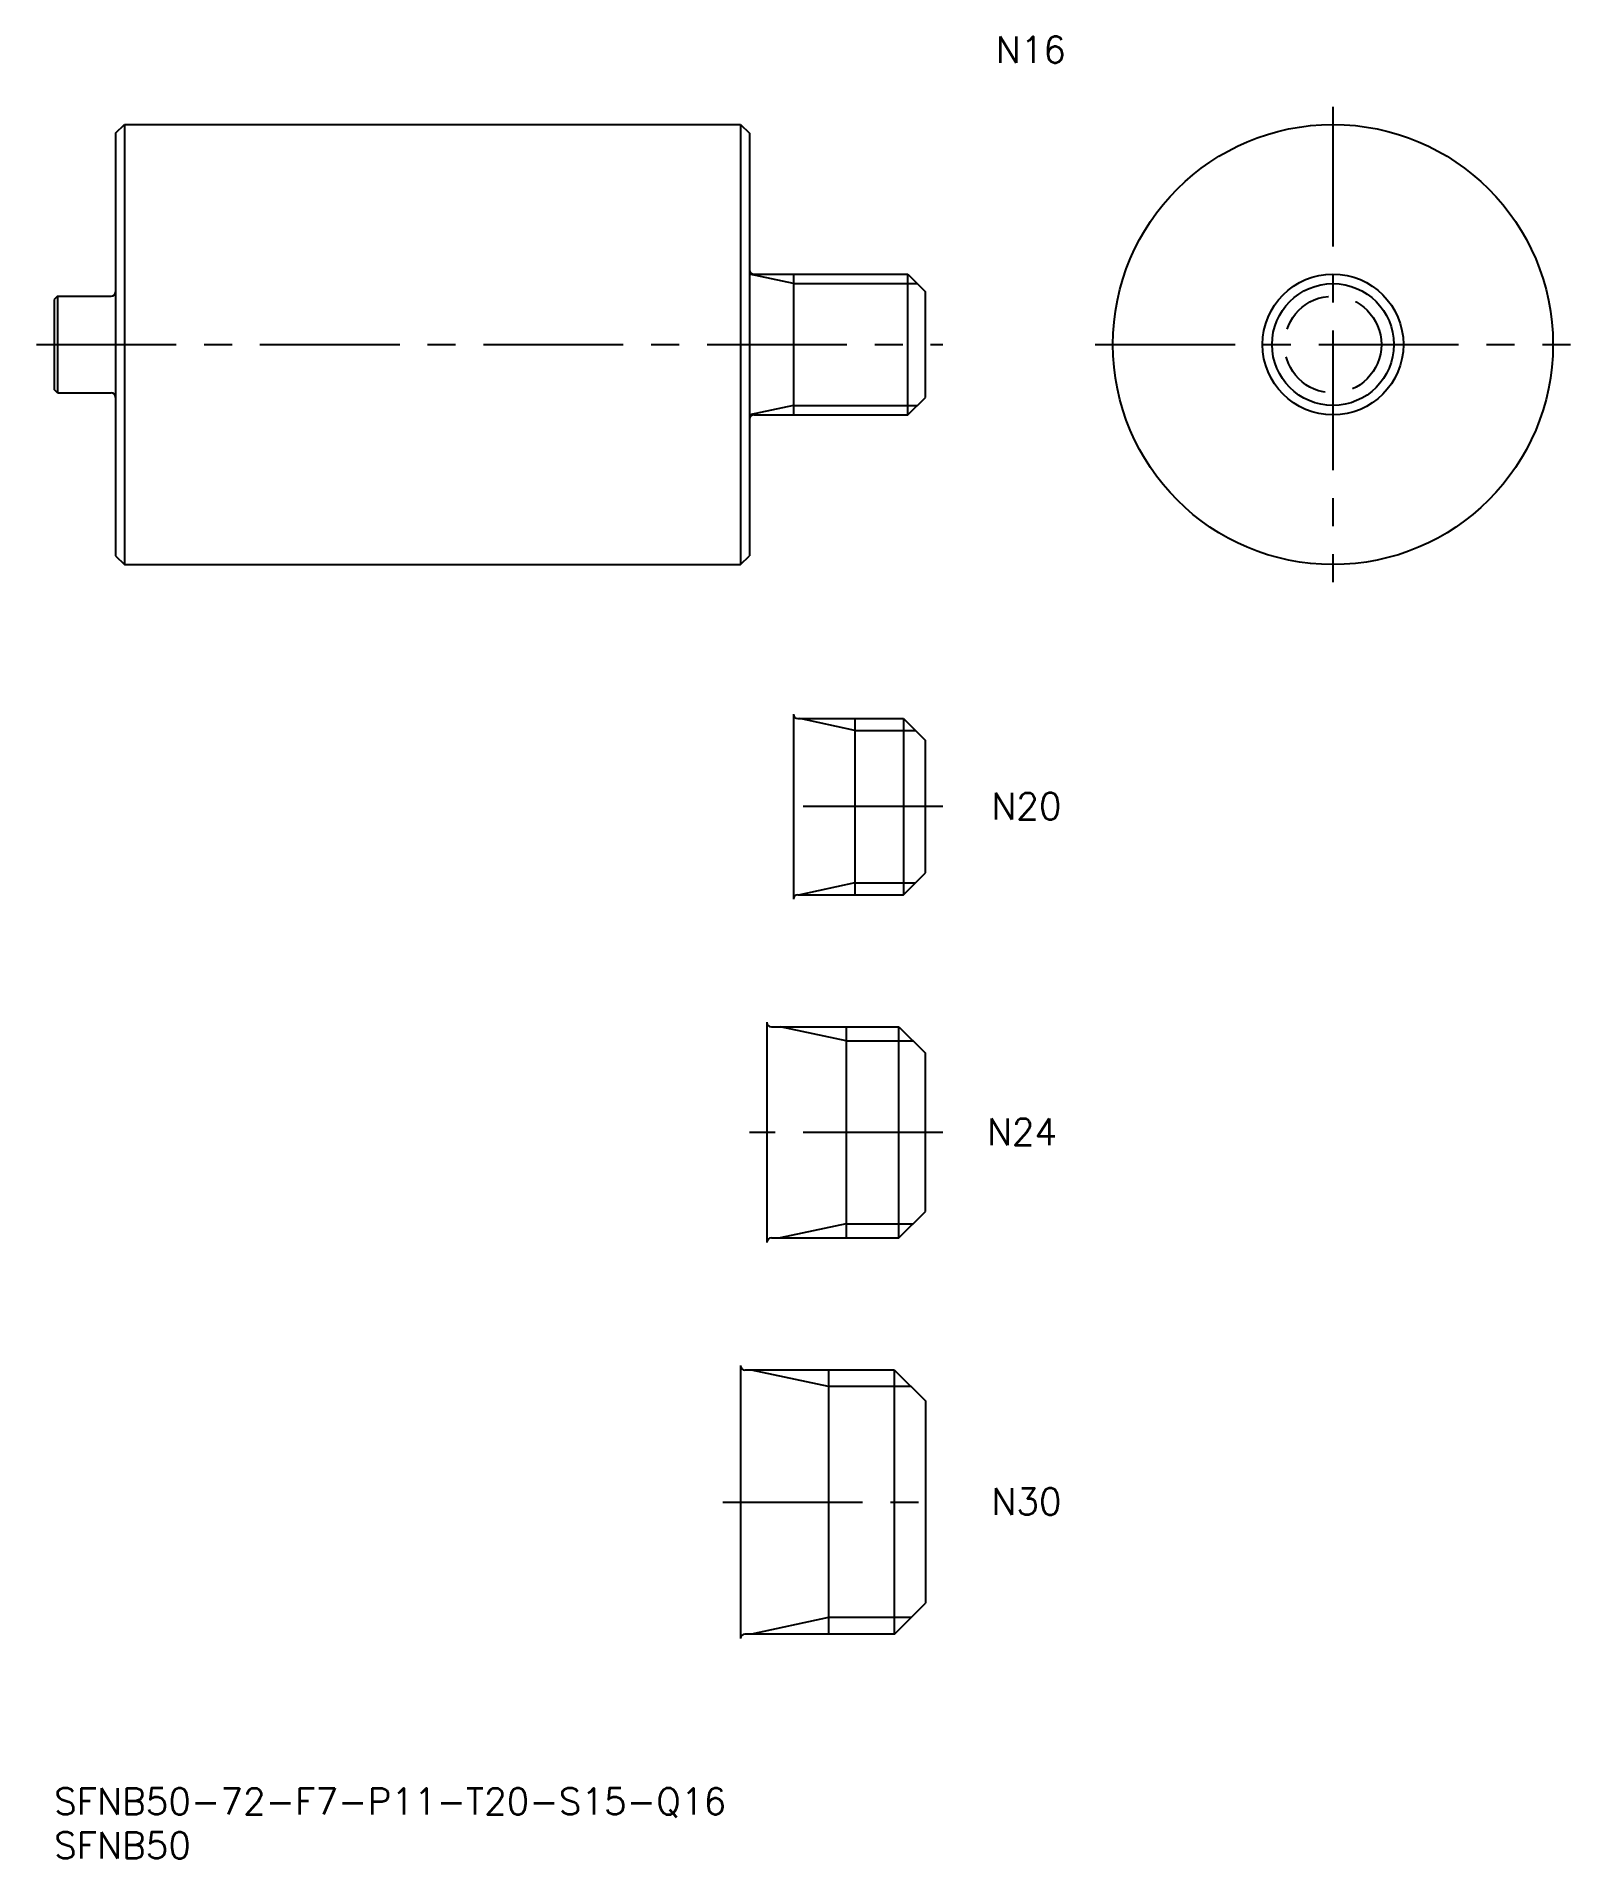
# Model space of a CAD drawing. Extents: x -2 to 172, y -8 to 199.
import ezdxf

# ---------------------------------------------------------------- set-up
doc = ezdxf.new("R2010")
doc.units = 0
doc.header["$LTSCALE"] = 0.5
doc.linetypes.add('CENTER', pattern=[50.8, 31.75, -6.35, 6.35, -6.35])
doc.linetypes.add('DASHED', pattern=[19.05, 12.7, -6.35])
for name, color, linetype in [('MSM_CENTER', 1, 'CENTER'), ('MSM_CONTINUOUS', 7, 'CONTINUOUS'), ('MSM_DASHED', 4, 'DASHED'), ('MSM_NARROW', 5, 'CONTINUOUS'), ('MSM_PART_NUMBER', 7, 'CONTINUOUS')]:
    doc.layers.add(name, color=color, linetype=linetype)
doc.styles.get("Standard").update_dxf_attribs({"font": 'txt.shx', "height": 1, "bigfont": 'bigfont.shx'})

# ---------------------------------------------------------------- blocks, each defined once
blk = doc.blocks.new('*U12')
at = {"layer": 'MSM_PART_NUMBER'}
blk.add_text('SFNB50-72-F7-P11-T20-S15-Q16', height=3, dxfattribs=at).set_placement((0, -3))
blk = doc.blocks.new('*U13')
at = {"layer": 'MSM_PART_NUMBER'}
blk.add_text('SFNB50', height=3, dxfattribs=at).set_placement((0, -8))
blk = doc.blocks.new('*U14')
at = {"layer": 'MSM_PART_NUMBER'}
blk.add_text('N30', height=3, dxfattribs=at).set_placement((106.5, 31.06))
blk = doc.blocks.new('*U15')
at = {"layer": 'MSM_PART_NUMBER'}
blk.add_text('N24', height=3, dxfattribs=at).set_placement((106, 73.06))
blk = doc.blocks.new('*U16')
at = {"layer": 'MSM_PART_NUMBER'}
blk.add_text('N20', height=3, dxfattribs=at).set_placement((106.5, 110.06))
blk = doc.blocks.new('*U17')
at = {"layer": 'MSM_PART_NUMBER'}
blk.add_text('N16', height=3, dxfattribs=at).set_placement((107, 196))

msp = doc.modelspace()

# ---------------------------------------------------------------- linework, layer by layer
at = {"layer": 'MSM_CENTER'}
for p, q in [((145.31, 191), (145.31, 137)), ((-2, 164), (101, 164)), ((118.31, 164), (172.31, 164)), ((118.31, 164), (172.31, 164)), ((101, 111.5), (82, 111.5)), ((101, 74.5), (79, 74.5)), ((76, 32.5), (101, 32.5))]:
    msp.add_line(p, q, dxfattribs=at)
at = {"layer": 'MSM_CONTINUOUS'}
for p, q in [((7, 188), (8, 189)), ((8, 189), (8, 139)), ((8, 189), (78, 189)), ((78, 189), (78, 139)), ((78, 189), (79, 188)), ((7, 188), (7, 140)), ((79, 188), (79, 140)), ((79.5, 172), (97, 172)), ((84, 172), (84, 156)), ((97, 172), (99, 170)), ((97, 156), (97, 172)), ((99, 158), (99, 170)), ((0.4, 169.5), (0, 169.1)), ((0, 169.1), (0, 158.9)), ((0.4, 169.5), (6.5, 169.5)), ((0.4, 169.5), (0.4, 158.5)), ((0.4, 158.5), (0, 158.9)), ((0.4, 158.5), (6.5, 158.5)), ((97, 156), (99, 158)), ((79.5, 156), (97, 156)), ((7, 140), (8, 139)), ((8, 139), (78, 139)), ((78, 139), (79, 140)), ((84, 122), (84, 101)), ((84.5, 121.5), (96.5, 121.5)), ((91, 121.5), (91, 101.5)), ((96.5, 121.5), (99, 119)), ((96.5, 121.5), (96.5, 101.5)), ((99, 104), (99, 119)), ((96.5, 101.5), (99, 104)), ((84.5, 101.5), (96.5, 101.5)), ((81, 87), (81, 62)), ((81.5, 86.5), (96, 86.5)), ((90, 86.5), (90, 62.5)), ((96, 86.5), (99, 83.5)), ((96, 62.5), (96, 86.5)), ((99, 65.5), (99, 83.5)), ((96, 62.5), (99, 65.5)), ((81.5, 62.5), (96, 62.5)), ((78, 48), (78, 17)), ((95.5, 47.5), (78.5, 47.5)), ((88, 47.5), (88, 17.5)), ((95.5, 47.5), (99, 44)), ((95.5, 17.5), (95.5, 47.5)), ((99, 44), (99, 21)), ((95.5, 17.5), (99, 21)), ((95.5, 17.5), (78.5, 17.5))]:
    msp.add_line(p, q, dxfattribs=at)
for radius in [25, 8]:
    msp.add_circle((145.31, 164), radius, dxfattribs=at)
for centre, start, end in [((79.5, 172.5), 180, 270), ((6.5, 170), 270, 0), ((6.5, 158), 0, 90), ((79.5, 155.5), 90, 180), ((84.5, 122), 180, 270), ((84.5, 101), 90, 180), ((81.5, 87), 180, 270), ((81.5, 62), 90, 180), ((78.5, 48), 180, 270), ((78.5, 17), 90, 180)]:
    msp.add_arc(centre, 0.5, start, end, dxfattribs=at)
at = {"layer": 'MSM_DASHED'}
msp.add_circle((145.31, 164), 5.5, dxfattribs=at)
at = {"layer": 'MSM_NARROW'}
for p, q in [((84, 170.92), (79, 172)), ((84, 170.92), (98.08, 170.92)), ((84, 157.08), (79, 156)), ((84, 157.08), (98.08, 157.08)), ((91, 120.15), (84.75, 121.5)), ((91, 120.15), (97.85, 120.15)), ((91, 102.85), (84.75, 101.5)), ((91, 102.85), (97.85, 102.85)), ((90, 84.88), (82.5, 86.5)), ((90, 84.88), (97.62, 84.88)), ((90, 64.12), (82.5, 62.5)), ((90, 64.12), (97.62, 64.12)), ((88, 45.61), (79.25, 47.5)), ((97.39, 45.61), (88, 45.61)), ((88, 19.39), (79.25, 17.5)), ((97.39, 19.39), (88, 19.39))]:
    msp.add_line(p, q, dxfattribs=at)
msp.add_circle((145.31, 164), 6.92, dxfattribs=at)

# ---------------------------------------------------------------- block references
at = {"layer": 'MSM_CONTINUOUS'}
for name in ['*U17', '*U16', '*U15', '*U14', '*U12', '*U13']:
    msp.add_blockref(name, (0, 0), dxfattribs=at)

doc.saveas('drawing.dxf')
